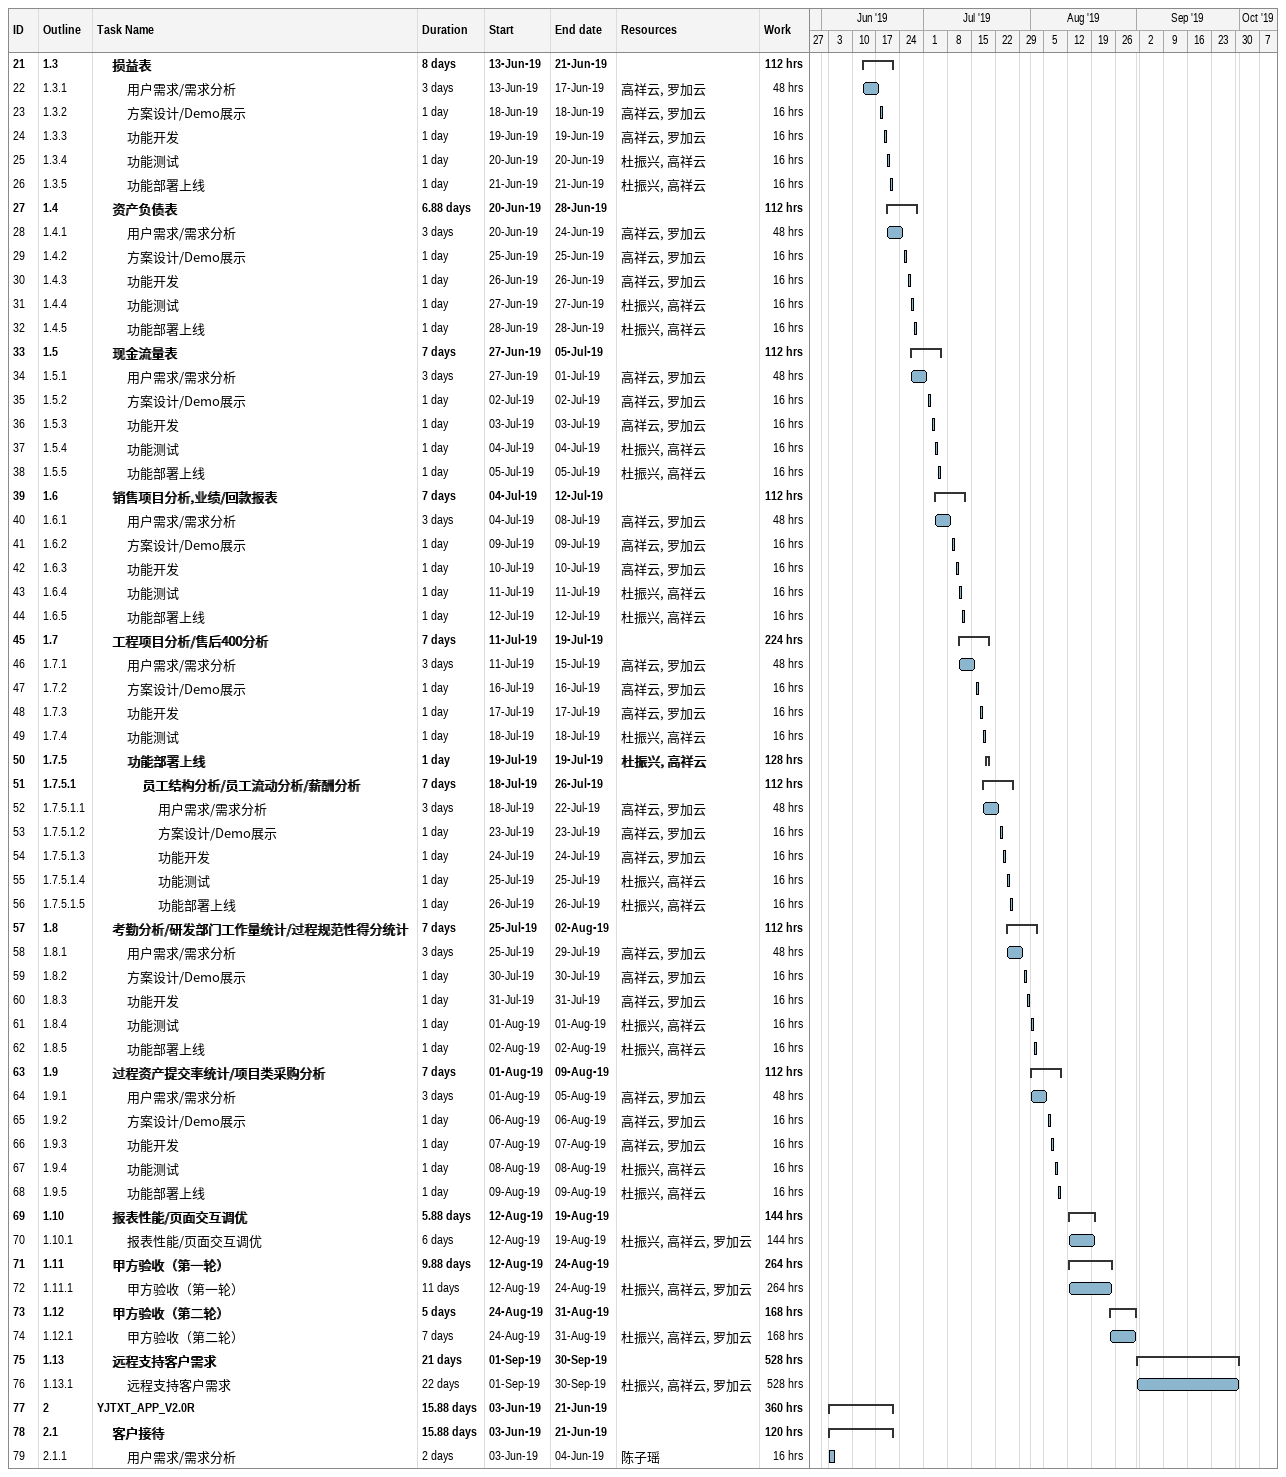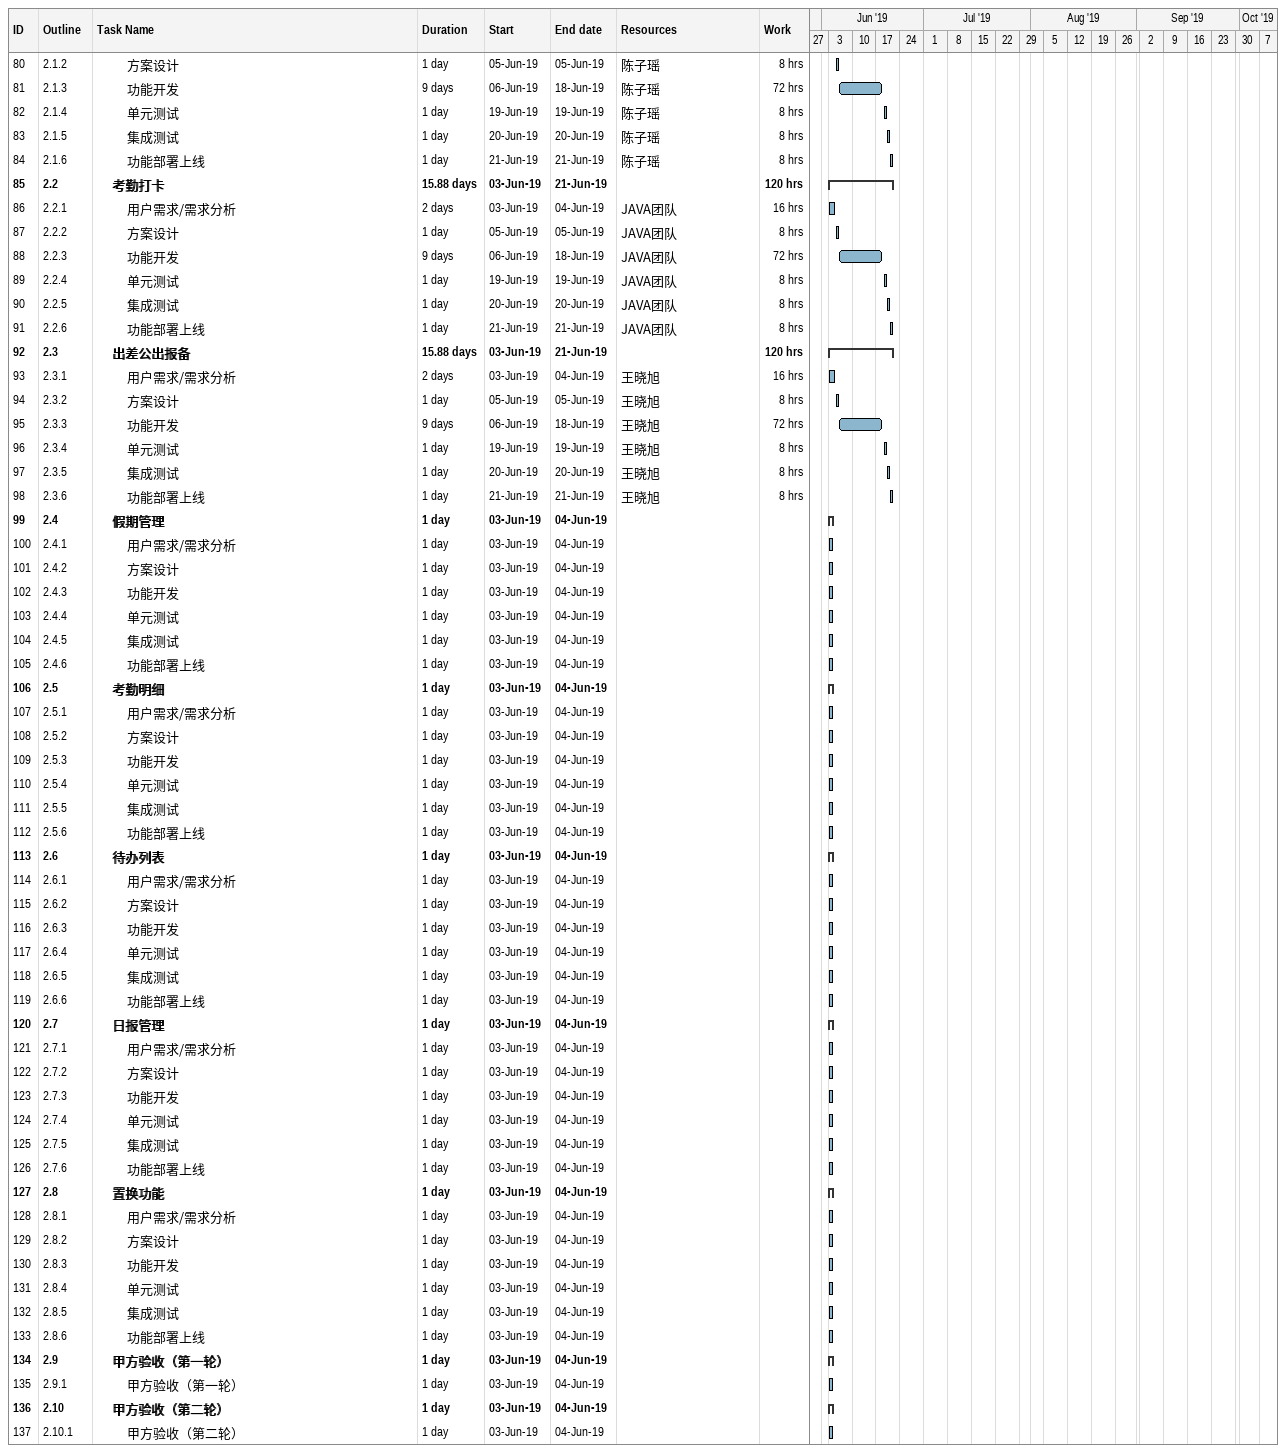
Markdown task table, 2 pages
| ID | WBS | Task | Duration | Start | Finish | Resources | Work (h) |
|---|---|---|---|---|---|---|---|
| 21 | 1.3 | **损益表** | 8d | 2019-06-13 | 2019-06-21 |  | 112 |
| 22 | 1.3.1 | 用户需求/需求分析 | 3d | 2019-06-13 | 2019-06-17 | 高祥云, 罗加云 | 48 |
| 23 | 1.3.2 | 方案设计/Demo展示 | 1d | 2019-06-18 | 2019-06-18 | 高祥云, 罗加云 | 16 |
| 24 | 1.3.3 | 功能开发 | 1d | 2019-06-19 | 2019-06-19 | 高祥云, 罗加云 | 16 |
| 25 | 1.3.4 | 功能测试 | 1d | 2019-06-20 | 2019-06-20 | 杜振兴, 高祥云 | 16 |
| 26 | 1.3.5 | 功能部署上线 | 1d | 2019-06-21 | 2019-06-21 | 杜振兴, 高祥云 | 16 |
| 27 | 1.4 | **资产负债表** | 6.88d | 2019-06-20 | 2019-06-28 |  | 112 |
| 28 | 1.4.1 | 用户需求/需求分析 | 3d | 2019-06-20 | 2019-06-24 | 高祥云, 罗加云 | 48 |
| 29 | 1.4.2 | 方案设计/Demo展示 | 1d | 2019-06-25 | 2019-06-25 | 高祥云, 罗加云 | 16 |
| 30 | 1.4.3 | 功能开发 | 1d | 2019-06-26 | 2019-06-26 | 高祥云, 罗加云 | 16 |
| 31 | 1.4.4 | 功能测试 | 1d | 2019-06-27 | 2019-06-27 | 杜振兴, 高祥云 | 16 |
| 32 | 1.4.5 | 功能部署上线 | 1d | 2019-06-28 | 2019-06-28 | 杜振兴, 高祥云 | 16 |
| 33 | 1.5 | **现金流量表** | 7d | 2019-06-27 | 2019-07-05 |  | 112 |
| 34 | 1.5.1 | 用户需求/需求分析 | 3d | 2019-06-27 | 2019-07-01 | 高祥云, 罗加云 | 48 |
| 35 | 1.5.2 | 方案设计/Demo展示 | 1d | 2019-07-02 | 2019-07-02 | 高祥云, 罗加云 | 16 |
| 36 | 1.5.3 | 功能开发 | 1d | 2019-07-03 | 2019-07-03 | 高祥云, 罗加云 | 16 |
| 37 | 1.5.4 | 功能测试 | 1d | 2019-07-04 | 2019-07-04 | 杜振兴, 高祥云 | 16 |
| 38 | 1.5.5 | 功能部署上线 | 1d | 2019-07-05 | 2019-07-05 | 杜振兴, 高祥云 | 16 |
| 39 | 1.6 | **销售项目分析,业绩/回款报表** | 7d | 2019-07-04 | 2019-07-12 |  | 112 |
| 40 | 1.6.1 | 用户需求/需求分析 | 3d | 2019-07-04 | 2019-07-08 | 高祥云, 罗加云 | 48 |
| 41 | 1.6.2 | 方案设计/Demo展示 | 1d | 2019-07-09 | 2019-07-09 | 高祥云, 罗加云 | 16 |
| 42 | 1.6.3 | 功能开发 | 1d | 2019-07-10 | 2019-07-10 | 高祥云, 罗加云 | 16 |
| 43 | 1.6.4 | 功能测试 | 1d | 2019-07-11 | 2019-07-11 | 杜振兴, 高祥云 | 16 |
| 44 | 1.6.5 | 功能部署上线 | 1d | 2019-07-12 | 2019-07-12 | 杜振兴, 高祥云 | 16 |
| 45 | 1.7 | **工程项目分析/售后400分析** | 7d | 2019-07-11 | 2019-07-19 |  | 224 |
| 46 | 1.7.1 | 用户需求/需求分析 | 3d | 2019-07-11 | 2019-07-15 | 高祥云, 罗加云 | 48 |
| 47 | 1.7.2 | 方案设计/Demo展示 | 1d | 2019-07-16 | 2019-07-16 | 高祥云, 罗加云 | 16 |
| 48 | 1.7.3 | 功能开发 | 1d | 2019-07-17 | 2019-07-17 | 高祥云, 罗加云 | 16 |
| 49 | 1.7.4 | 功能测试 | 1d | 2019-07-18 | 2019-07-18 | 杜振兴, 高祥云 | 16 |
| 50 | 1.7.5 | **功能部署上线** | 1d | 2019-07-19 | 2019-07-19 | 杜振兴, 高祥云 | 128 |
| 51 | 1.7.5.1 | **员工结构分析/员工流动分析/薪酬分析** | 7d | 2019-07-18 | 2019-07-26 |  | 112 |
| 52 | 1.7.5.1.1 | 用户需求/需求分析 | 3d | 2019-07-18 | 2019-07-22 | 高祥云, 罗加云 | 48 |
| 53 | 1.7.5.1.2 | 方案设计/Demo展示 | 1d | 2019-07-23 | 2019-07-23 | 高祥云, 罗加云 | 16 |
| 54 | 1.7.5.1.3 | 功能开发 | 1d | 2019-07-24 | 2019-07-24 | 高祥云, 罗加云 | 16 |
| 55 | 1.7.5.1.4 | 功能测试 | 1d | 2019-07-25 | 2019-07-25 | 杜振兴, 高祥云 | 16 |
| 56 | 1.7.5.1.5 | 功能部署上线 | 1d | 2019-07-26 | 2019-07-26 | 杜振兴, 高祥云 | 16 |
| 57 | 1.8 | **考勤分析/研发部门工作量统计/过程规范性得分统计** | 7d | 2019-07-25 | 2019-08-02 |  | 112 |
| 58 | 1.8.1 | 用户需求/需求分析 | 3d | 2019-07-25 | 2019-07-29 | 高祥云, 罗加云 | 48 |
| 59 | 1.8.2 | 方案设计/Demo展示 | 1d | 2019-07-30 | 2019-07-30 | 高祥云, 罗加云 | 16 |
| 60 | 1.8.3 | 功能开发 | 1d | 2019-07-31 | 2019-07-31 | 高祥云, 罗加云 | 16 |
| 61 | 1.8.4 | 功能测试 | 1d | 2019-08-01 | 2019-08-01 | 杜振兴, 高祥云 | 16 |
| 62 | 1.8.5 | 功能部署上线 | 1d | 2019-08-02 | 2019-08-02 | 杜振兴, 高祥云 | 16 |
| 63 | 1.9 | **过程资产提交率统计/项目类采购分析** | 7d | 2019-08-01 | 2019-08-09 |  | 112 |
| 64 | 1.9.1 | 用户需求/需求分析 | 3d | 2019-08-01 | 2019-08-05 | 高祥云, 罗加云 | 48 |
| 65 | 1.9.2 | 方案设计/Demo展示 | 1d | 2019-08-06 | 2019-08-06 | 高祥云, 罗加云 | 16 |
| 66 | 1.9.3 | 功能开发 | 1d | 2019-08-07 | 2019-08-07 | 高祥云, 罗加云 | 16 |
| 67 | 1.9.4 | 功能测试 | 1d | 2019-08-08 | 2019-08-08 | 杜振兴, 高祥云 | 16 |
| 68 | 1.9.5 | 功能部署上线 | 1d | 2019-08-09 | 2019-08-09 | 杜振兴, 高祥云 | 16 |
| 69 | 1.10 | **报表性能/页面交互调优** | 5.88d | 2019-08-12 | 2019-08-19 |  | 144 |
| 70 | 1.10.1 | 报表性能/页面交互调优 | 6d | 2019-08-12 | 2019-08-19 | 杜振兴, 高祥云, 罗加云 | 144 |
| 71 | 1.11 | **甲方验收（第一轮）** | 9.88d | 2019-08-12 | 2019-08-24 |  | 264 |
| 72 | 1.11.1 | 甲方验收（第一轮） | 11d | 2019-08-12 | 2019-08-24 | 杜振兴, 高祥云, 罗加云 | 264 |
| 73 | 1.12 | **甲方验收（第二轮）** | 5d | 2019-08-24 | 2019-08-31 |  | 168 |
| 74 | 1.12.1 | 甲方验收（第二轮） | 7d | 2019-08-24 | 2019-08-31 | 杜振兴, 高祥云, 罗加云 | 168 |
| 75 | 1.13 | **远程支持客户需求** | 21d | 2019-09-01 | 2019-09-30 |  | 528 |
| 76 | 1.13.1 | 远程支持客户需求 | 22d | 2019-09-01 | 2019-09-30 | 杜振兴, 高祥云, 罗加云 | 528 |
| 77 | 2 | **YJTXT_APP_V2.0R** | 15.88d | 2019-06-03 | 2019-06-21 |  | 360 |
| 78 | 2.1 | **客户接待** | 15.88d | 2019-06-03 | 2019-06-21 |  | 120 |
| 79 | 2.1.1 | 用户需求/需求分析 | 2d | 2019-06-03 | 2019-06-04 | 陈子瑶 | 16 |
| 80 | 2.1.2 | 方案设计 | 1d | 2019-06-05 | 2019-06-05 | 陈子瑶 | 8 |
| 81 | 2.1.3 | 功能开发 | 9d | 2019-06-06 | 2019-06-18 | 陈子瑶 | 72 |
| 82 | 2.1.4 | 单元测试 | 1d | 2019-06-19 | 2019-06-19 | 陈子瑶 | 8 |
| 83 | 2.1.5 | 集成测试 | 1d | 2019-06-20 | 2019-06-20 | 陈子瑶 | 8 |
| 84 | 2.1.6 | 功能部署上线 | 1d | 2019-06-21 | 2019-06-21 | 陈子瑶 | 8 |
| 85 | 2.2 | **考勤打卡** | 15.88d | 2019-06-03 | 2019-06-21 |  | 120 |
| 86 | 2.2.1 | 用户需求/需求分析 | 2d | 2019-06-03 | 2019-06-04 | JAVA团队 | 16 |
| 87 | 2.2.2 | 方案设计 | 1d | 2019-06-05 | 2019-06-05 | JAVA团队 | 8 |
| 88 | 2.2.3 | 功能开发 | 9d | 2019-06-06 | 2019-06-18 | JAVA团队 | 72 |
| 89 | 2.2.4 | 单元测试 | 1d | 2019-06-19 | 2019-06-19 | JAVA团队 | 8 |
| 90 | 2.2.5 | 集成测试 | 1d | 2019-06-20 | 2019-06-20 | JAVA团队 | 8 |
| 91 | 2.2.6 | 功能部署上线 | 1d | 2019-06-21 | 2019-06-21 | JAVA团队 | 8 |
| 92 | 2.3 | **出差公出报备** | 15.88d | 2019-06-03 | 2019-06-21 |  | 120 |
| 93 | 2.3.1 | 用户需求/需求分析 | 2d | 2019-06-03 | 2019-06-04 | 王晓旭 | 16 |
| 94 | 2.3.2 | 方案设计 | 1d | 2019-06-05 | 2019-06-05 | 王晓旭 | 8 |
| 95 | 2.3.3 | 功能开发 | 9d | 2019-06-06 | 2019-06-18 | 王晓旭 | 72 |
| 96 | 2.3.4 | 单元测试 | 1d | 2019-06-19 | 2019-06-19 | 王晓旭 | 8 |
| 97 | 2.3.5 | 集成测试 | 1d | 2019-06-20 | 2019-06-20 | 王晓旭 | 8 |
| 98 | 2.3.6 | 功能部署上线 | 1d | 2019-06-21 | 2019-06-21 | 王晓旭 | 8 |
| 99 | 2.4 | **假期管理** | 1d | 2019-06-03 | 2019-06-04 |  |  |
| 100 | 2.4.1 | 用户需求/需求分析 | 1d | 2019-06-03 | 2019-06-04 |  |  |
| 101 | 2.4.2 | 方案设计 | 1d | 2019-06-03 | 2019-06-04 |  |  |
| 102 | 2.4.3 | 功能开发 | 1d | 2019-06-03 | 2019-06-04 |  |  |
| 103 | 2.4.4 | 单元测试 | 1d | 2019-06-03 | 2019-06-04 |  |  |
| 104 | 2.4.5 | 集成测试 | 1d | 2019-06-03 | 2019-06-04 |  |  |
| 105 | 2.4.6 | 功能部署上线 | 1d | 2019-06-03 | 2019-06-04 |  |  |
| 106 | 2.5 | **考勤明细** | 1d | 2019-06-03 | 2019-06-04 |  |  |
| 107 | 2.5.1 | 用户需求/需求分析 | 1d | 2019-06-03 | 2019-06-04 |  |  |
| 108 | 2.5.2 | 方案设计 | 1d | 2019-06-03 | 2019-06-04 |  |  |
| 109 | 2.5.3 | 功能开发 | 1d | 2019-06-03 | 2019-06-04 |  |  |
| 110 | 2.5.4 | 单元测试 | 1d | 2019-06-03 | 2019-06-04 |  |  |
| 111 | 2.5.5 | 集成测试 | 1d | 2019-06-03 | 2019-06-04 |  |  |
| 112 | 2.5.6 | 功能部署上线 | 1d | 2019-06-03 | 2019-06-04 |  |  |
| 113 | 2.6 | **待办列表** | 1d | 2019-06-03 | 2019-06-04 |  |  |
| 114 | 2.6.1 | 用户需求/需求分析 | 1d | 2019-06-03 | 2019-06-04 |  |  |
| 115 | 2.6.2 | 方案设计 | 1d | 2019-06-03 | 2019-06-04 |  |  |
| 116 | 2.6.3 | 功能开发 | 1d | 2019-06-03 | 2019-06-04 |  |  |
| 117 | 2.6.4 | 单元测试 | 1d | 2019-06-03 | 2019-06-04 |  |  |
| 118 | 2.6.5 | 集成测试 | 1d | 2019-06-03 | 2019-06-04 |  |  |
| 119 | 2.6.6 | 功能部署上线 | 1d | 2019-06-03 | 2019-06-04 |  |  |
| 120 | 2.7 | **日报管理** | 1d | 2019-06-03 | 2019-06-04 |  |  |
| 121 | 2.7.1 | 用户需求/需求分析 | 1d | 2019-06-03 | 2019-06-04 |  |  |
| 122 | 2.7.2 | 方案设计 | 1d | 2019-06-03 | 2019-06-04 |  |  |
| 123 | 2.7.3 | 功能开发 | 1d | 2019-06-03 | 2019-06-04 |  |  |
| 124 | 2.7.4 | 单元测试 | 1d | 2019-06-03 | 2019-06-04 |  |  |
| 125 | 2.7.5 | 集成测试 | 1d | 2019-06-03 | 2019-06-04 |  |  |
| 126 | 2.7.6 | 功能部署上线 | 1d | 2019-06-03 | 2019-06-04 |  |  |
| 127 | 2.8 | **置换功能** | 1d | 2019-06-03 | 2019-06-04 |  |  |
| 128 | 2.8.1 | 用户需求/需求分析 | 1d | 2019-06-03 | 2019-06-04 |  |  |
| 129 | 2.8.2 | 方案设计 | 1d | 2019-06-03 | 2019-06-04 |  |  |
| 130 | 2.8.3 | 功能开发 | 1d | 2019-06-03 | 2019-06-04 |  |  |
| 131 | 2.8.4 | 单元测试 | 1d | 2019-06-03 | 2019-06-04 |  |  |
| 132 | 2.8.5 | 集成测试 | 1d | 2019-06-03 | 2019-06-04 |  |  |
| 133 | 2.8.6 | 功能部署上线 | 1d | 2019-06-03 | 2019-06-04 |  |  |
| 134 | 2.9 | **甲方验收（第一轮）** | 1d | 2019-06-03 | 2019-06-04 |  |  |
| 135 | 2.9.1 | 甲方验收（第一轮） | 1d | 2019-06-03 | 2019-06-04 |  |  |
| 136 | 2.10 | **甲方验收（第二轮）** | 1d | 2019-06-03 | 2019-06-04 |  |  |
| 137 | 2.10.1 | 甲方验收（第二轮） | 1d | 2019-06-03 | 2019-06-04 |  |  |
